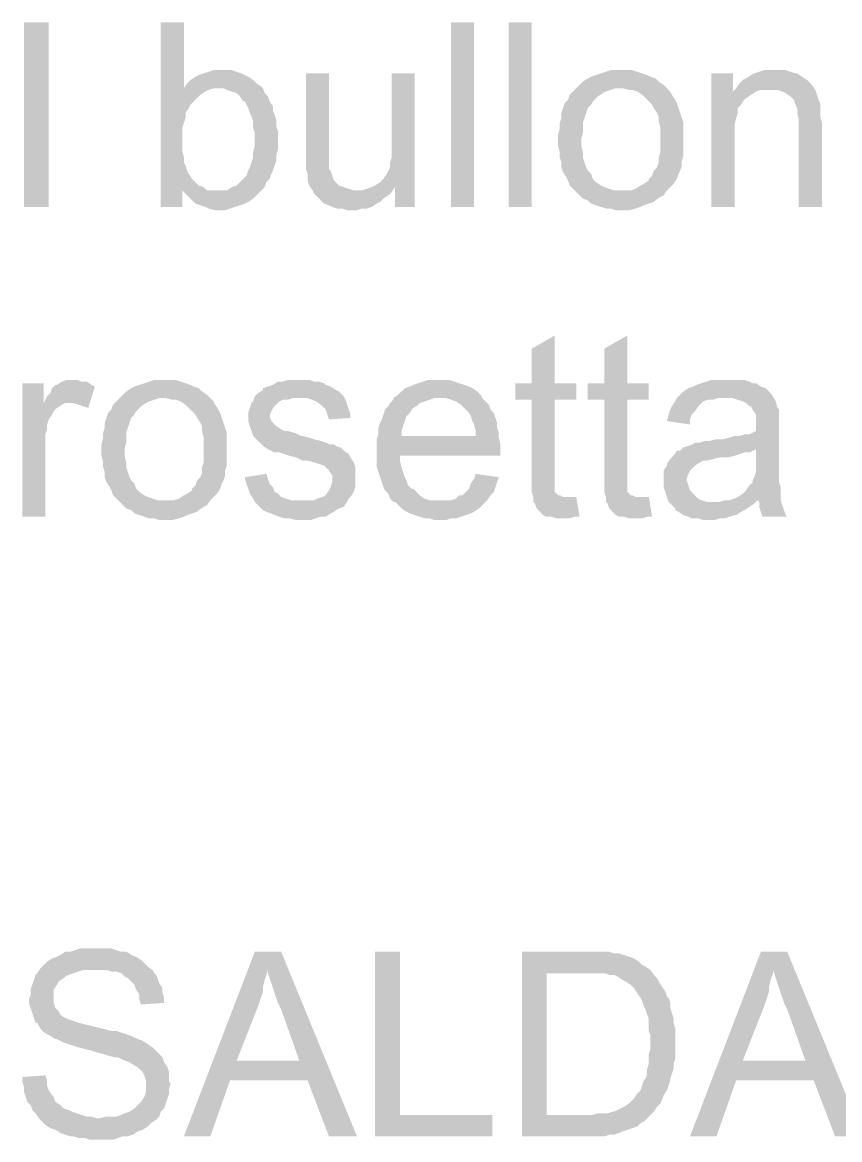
# Model space of a CAD drawing. Header units: millimetres. Extents: x -35.3 to 0.3, y 0.4 to 20.6.
# Drawn here: x -34.538 to -34.125, y 5.575 to 6.14 of the extents above; entities that cross this region are included whole.
import ezdxf

# ---------------------------------------------------------------- set-up
doc = ezdxf.new("R2010")
doc.units = ezdxf.units.MM
doc.layers.add('PDF _Riempimenti solidi', color=7, linetype='Continuous')

msp = doc.modelspace()

# ---------------------------------------------------------------- hatches: boundary and pattern name
at = {"layer": 'PDF _Riempimenti solidi', "transparency": 33554559}
for points in [[(-34.52433, 6.04684), (-34.52433, 6.14017), (-34.53683, 6.14017), (-34.53683, 6.04684)], [(-34.456, 6.14017), (-34.46767, 6.14017), (-34.46767, 6.04684), (-34.45683, 6.04684), (-34.45683, 6.05517), (-34.44433, 6.05517), (-34.446, 6.05684), (-34.4485, 6.05767), (-34.45017, 6.05934), (-34.45183, 6.06101), (-34.4535, 6.06351), (-34.45433, 6.06517), (-34.45517, 6.06767), (-34.456, 6.06934), (-34.456, 6.07184), (-34.45683, 6.07517), (-34.45683, 6.08684), (-34.45517, 6.09184), (-34.45517, 6.09434), (-34.4535, 6.09684), (-34.45267, 6.09851), (-34.44933, 6.10184), (-34.44767, 6.10351), (-34.44517, 6.10517), (-34.4435, 6.10601), (-34.441, 6.10684), (-34.4385, 6.10684), (-34.456, 6.10684)], [(-34.30933, 6.04684), (-34.30933, 6.14017), (-34.321, 6.14017), (-34.321, 6.04684)], [(-34.28017, 6.04684), (-34.28017, 6.14017), (-34.29184, 6.14017), (-34.29184, 6.04684)], [(-34.43767, 6.11601), (-34.441, 6.11601), (-34.4435, 6.11517), (-34.446, 6.11434), (-34.4485, 6.11351), (-34.45017, 6.11267), (-34.45267, 6.11101), (-34.45433, 6.10934), (-34.456, 6.10684), (-34.436, 6.10684), (-34.43433, 6.10601), (-34.43183, 6.10517), (-34.42933, 6.10434), (-34.42767, 6.10267), (-34.426, 6.10017), (-34.42517, 6.10017), (-34.42433, 6.09851), (-34.4235, 6.09684), (-34.42267, 6.09434), (-34.42183, 6.09267), (-34.421, 6.09017), (-34.421, 6.08684), (-34.42017, 6.08434), (-34.42017, 6.07767), (-34.421, 6.07434), (-34.421, 6.07184), (-34.42183, 6.06934), (-34.42267, 6.06684), (-34.4235, 6.06517), (-34.42433, 6.06267), (-34.42933, 6.05767), (-34.43183, 6.05684), (-34.43433, 6.05517), (-34.4385, 6.05517), (-34.45517, 6.05351), (-34.4535, 6.05184), (-34.45017, 6.04851), (-34.44517, 6.04684), (-34.4435, 6.04601), (-34.44017, 6.04517), (-34.43517, 6.04517), (-34.43267, 6.04601), (-34.42767, 6.04767), (-34.42517, 6.04851), (-34.4235, 6.04934), (-34.421, 6.05101), (-34.41933, 6.05267), (-34.41683, 6.05517), (-34.41517, 6.05684), (-34.41433, 6.05934), (-34.41267, 6.06101), (-34.41183, 6.06351), (-34.411, 6.06517), (-34.41017, 6.06767), (-34.40933, 6.07017), (-34.40933, 6.07267), (-34.4085, 6.07601), (-34.4085, 6.08517), (-34.40933, 6.08767), (-34.40933, 6.09101), (-34.41017, 6.09351), (-34.411, 6.09517), (-34.411, 6.09767), (-34.41267, 6.10017), (-34.4135, 6.10267), (-34.41517, 6.10434), (-34.416, 6.10684), (-34.41683, 6.10767), (-34.41933, 6.10934), (-34.421, 6.11101), (-34.4235, 6.11267), (-34.42517, 6.11351), (-34.42683, 6.11434), (-34.42933, 6.11517), (-34.43183, 6.11601), (-34.43433, 6.11601)], [(-34.38267, 6.11434), (-34.39433, 6.11434), (-34.39433, 6.06601), (-34.3935, 6.06351), (-34.3935, 6.06017), (-34.39267, 6.05767), (-34.391, 6.05517), (-34.39017, 6.05351), (-34.3885, 6.05184), (-34.38683, 6.05017), (-34.38517, 6.04851), (-34.38267, 6.04767), (-34.381, 6.04684), (-34.3785, 6.04601), (-34.376, 6.04601), (-34.3735, 6.04517), (-34.3685, 6.04517), (-34.366, 6.04601), (-34.3635, 6.04601), (-34.361, 6.04684), (-34.3585, 6.04851), (-34.35683, 6.04934), (-34.35517, 6.05101), (-34.35267, 6.05267), (-34.351, 6.05434), (-34.3685, 6.05517), (-34.37017, 6.05517), (-34.37267, 6.05601), (-34.37767, 6.05767), (-34.38017, 6.06017), (-34.381, 6.06267), (-34.38183, 6.06517), (-34.38267, 6.06601), (-34.38267, 6.07684)], [(-34.33933, 6.11434), (-34.351, 6.11434), (-34.351, 6.07184), (-34.35183, 6.06934), (-34.35183, 6.06684), (-34.35267, 6.06517), (-34.3535, 6.06351), (-34.35517, 6.06101), (-34.35683, 6.05934), (-34.35933, 6.05767), (-34.34933, 6.05684), (-34.34933, 6.04684), (-34.33933, 6.04684)], [(-34.23517, 6.11601), (-34.24017, 6.11601), (-34.24267, 6.11517), (-34.24517, 6.11434), (-34.24767, 6.11351), (-34.25017, 6.11267), (-34.25183, 6.11184), (-34.25433, 6.11017), (-34.25767, 6.10684), (-34.23433, 6.10684), (-34.231, 6.10601), (-34.22933, 6.10601), (-34.22683, 6.10517), (-34.22433, 6.10351), (-34.221, 6.10017), (-34.21933, 6.09851), (-34.2185, 6.09684), (-34.21683, 6.09434), (-34.216, 6.09267), (-34.216, 6.09017), (-34.21517, 6.08684), (-34.21517, 6.07434), (-34.216, 6.07184), (-34.216, 6.06934), (-34.21683, 6.06684), (-34.2185, 6.06517), (-34.21933, 6.06267), (-34.221, 6.06101), (-34.221, 6.06017), (-34.2235, 6.05851), (-34.22517, 6.05767), (-34.22767, 6.05601), (-34.23017, 6.05517), (-34.23517, 6.05517), (-34.25767, 6.05434), (-34.256, 6.05267), (-34.25433, 6.05101), (-34.25183, 6.05017), (-34.25017, 6.04851), (-34.24767, 6.04767), (-34.24517, 6.04684), (-34.24267, 6.04601), (-34.24017, 6.04601), (-34.23767, 6.04517), (-34.231, 6.04517), (-34.22767, 6.04601), (-34.22517, 6.04684), (-34.2235, 6.04767), (-34.221, 6.04851), (-34.2185, 6.04934), (-34.21767, 6.05017), (-34.21517, 6.05184), (-34.2135, 6.05267), (-34.21183, 6.05517), (-34.21017, 6.05684), (-34.2085, 6.05851), (-34.20683, 6.06101), (-34.206, 6.06351), (-34.20517, 6.06517), (-34.20433, 6.06767), (-34.20433, 6.07017), (-34.2035, 6.07267), (-34.2035, 6.08934), (-34.20517, 6.09434), (-34.206, 6.09684), (-34.20683, 6.09934), (-34.20767, 6.10101), (-34.20933, 6.10351), (-34.21017, 6.10517), (-34.2135, 6.10851), (-34.216, 6.11017), (-34.21767, 6.11184), (-34.22017, 6.11267), (-34.22183, 6.11351), (-34.22433, 6.11434), (-34.22683, 6.11517), (-34.22933, 6.11601), (-34.23183, 6.11601)], [(-34.1785, 6.11434), (-34.18933, 6.11434), (-34.18933, 6.04684), (-34.17767, 6.04684), (-34.17767, 6.08851), (-34.17683, 6.09184), (-34.176, 6.09434), (-34.176, 6.09684), (-34.17433, 6.09851), (-34.1735, 6.10017), (-34.17183, 6.10184), (-34.16933, 6.10351), (-34.16683, 6.10517), (-34.1785, 6.10517)], [(-34.15683, 6.11601), (-34.16267, 6.11601), (-34.16517, 6.11517), (-34.16767, 6.11434), (-34.16933, 6.11351), (-34.17183, 6.11184), (-34.1735, 6.11101), (-34.17517, 6.10934), (-34.17683, 6.10684), (-34.15933, 6.10601), (-34.156, 6.10601), (-34.1535, 6.10517), (-34.15183, 6.10434), (-34.14933, 6.10267), (-34.14767, 6.10101), (-34.14683, 6.09851), (-34.146, 6.09684), (-34.146, 6.09434), (-34.14517, 6.09101), (-34.14517, 6.04684), (-34.1335, 6.04684), (-34.1335, 6.08934), (-34.13433, 6.09267), (-34.13433, 6.09934), (-34.13517, 6.10101), (-34.13683, 6.10601), (-34.1385, 6.10851), (-34.13933, 6.10934), (-34.141, 6.11101), (-34.1435, 6.11267), (-34.146, 6.11434), (-34.14683, 6.11434), (-34.14933, 6.11517), (-34.15183, 6.11601), (-34.15433, 6.11601)], [(-34.25767, 6.10684), (-34.261, 6.10351), (-34.26183, 6.10101), (-34.2635, 6.09934), (-34.26433, 6.09684), (-34.26517, 6.09434), (-34.26517, 6.09184), (-34.266, 6.08934), (-34.266, 6.08684), (-34.26683, 6.08351), (-34.26683, 6.07767), (-34.266, 6.07434), (-34.266, 6.07184), (-34.26517, 6.06934), (-34.26517, 6.06684), (-34.26433, 6.06434), (-34.26267, 6.06184), (-34.26183, 6.06017), (-34.261, 6.05767), (-34.25767, 6.05434), (-34.23517, 6.05517), (-34.2385, 6.05517), (-34.241, 6.05601), (-34.2435, 6.05684), (-34.24517, 6.05767), (-34.24767, 6.05934), (-34.24933, 6.06101), (-34.25017, 6.06351), (-34.25183, 6.06517), (-34.25267, 6.06684), (-34.25433, 6.07184), (-34.25433, 6.07434), (-34.25517, 6.07767), (-34.25517, 6.08101), (-34.25433, 6.08434), (-34.25433, 6.08934), (-34.25267, 6.09434), (-34.25183, 6.09684), (-34.25017, 6.09851), (-34.24933, 6.10017), (-34.2485, 6.10101), (-34.24683, 6.10267), (-34.24433, 6.10434), (-34.24267, 6.10517), (-34.24017, 6.10601), (-34.23767, 6.10684), (-34.23517, 6.10684)], [(-34.17683, 6.10684), (-34.1785, 6.10517), (-34.16683, 6.10517), (-34.16433, 6.10601), (-34.15933, 6.10601)], [(-34.35933, 6.05767), (-34.361, 6.05684), (-34.3635, 6.05601), (-34.366, 6.05517), (-34.3685, 6.05517), (-34.351, 6.05434), (-34.34933, 6.05684)], [(-34.44433, 6.05517), (-34.45683, 6.05517), (-34.45517, 6.05351), (-34.4385, 6.05517), (-34.44183, 6.05517)], [(-34.2685, 5.98184), (-34.28017, 5.97517), (-34.28017, 5.95767), (-34.2885, 5.95767), (-34.2885, 5.94934), (-34.28017, 5.94934), (-34.28017, 5.90267), (-34.27933, 5.90017), (-34.26267, 5.90017), (-34.26433, 5.90017), (-34.266, 5.90101), (-34.26683, 5.90101), (-34.2685, 5.90267), (-34.2685, 5.94934), (-34.25767, 5.94934), (-34.25767, 5.95767), (-34.2685, 5.95767)], [(-34.23183, 5.98184), (-34.2435, 5.97517), (-34.2435, 5.95767), (-34.25183, 5.95767), (-34.25183, 5.94934), (-34.2435, 5.94934), (-34.2435, 5.90267), (-34.24267, 5.90017), (-34.226, 5.90017), (-34.22767, 5.90017), (-34.22933, 5.90101), (-34.23017, 5.90101), (-34.23183, 5.90267), (-34.23183, 5.94934), (-34.221, 5.94934), (-34.221, 5.95767), (-34.23183, 5.95767)], [(-34.52683, 5.95767), (-34.53767, 5.95767), (-34.53767, 5.89017), (-34.526, 5.89017), (-34.526, 5.93184), (-34.52517, 5.93434), (-34.52517, 5.93684), (-34.52433, 5.93934), (-34.52267, 5.94184), (-34.52183, 5.94351), (-34.52017, 5.94517), (-34.51767, 5.94684), (-34.516, 5.94767), (-34.51267, 5.94767), (-34.52683, 5.94767)], [(-34.51267, 5.95934), (-34.51517, 5.95934), (-34.51767, 5.95851), (-34.52017, 5.95684), (-34.521, 5.95684), (-34.52267, 5.95517), (-34.5235, 5.95267), (-34.52517, 5.95101), (-34.52683, 5.94767), (-34.51183, 5.94767), (-34.50933, 5.94684), (-34.50433, 5.94517), (-34.501, 5.95601), (-34.50267, 5.95684), (-34.50517, 5.95851), (-34.50767, 5.95851), (-34.51017, 5.95934)], [(-34.466, 5.95934), (-34.471, 5.95934), (-34.4735, 5.95851), (-34.476, 5.95767), (-34.481, 5.95601), (-34.48267, 5.95517), (-34.48517, 5.95351), (-34.48683, 5.95184), (-34.4885, 5.95017), (-34.46517, 5.95017), (-34.46183, 5.94934), (-34.46017, 5.94934), (-34.45767, 5.94851), (-34.45517, 5.94684), (-34.4535, 5.94517), (-34.45017, 5.94184), (-34.44933, 5.94017), (-34.44767, 5.93767), (-34.44683, 5.93601), (-34.44683, 5.93351), (-34.446, 5.93017), (-34.446, 5.91767), (-34.44683, 5.91517), (-34.44683, 5.91267), (-34.44767, 5.91017), (-34.44933, 5.90851), (-34.45017, 5.90601), (-34.45183, 5.90434), (-34.45183, 5.90351), (-34.45433, 5.90184), (-34.456, 5.90101), (-34.4585, 5.89934), (-34.461, 5.89851), (-34.466, 5.89851), (-34.4885, 5.89767), (-34.48683, 5.89601), (-34.48517, 5.89434), (-34.48267, 5.89351), (-34.481, 5.89184), (-34.476, 5.89017), (-34.4735, 5.88934), (-34.471, 5.88934), (-34.4685, 5.88851), (-34.46183, 5.88851), (-34.4585, 5.88934), (-34.456, 5.89017), (-34.45433, 5.89101), (-34.44933, 5.89267), (-34.4485, 5.89351), (-34.446, 5.89517), (-34.44433, 5.89601), (-34.44267, 5.89851), (-34.43933, 5.90184), (-34.43767, 5.90434), (-34.43683, 5.90684), (-34.436, 5.90851), (-34.43517, 5.91101), (-34.43517, 5.91351), (-34.43433, 5.91601), (-34.43433, 5.93267), (-34.436, 5.93767), (-34.43683, 5.94017), (-34.43767, 5.94267), (-34.4385, 5.94434), (-34.44017, 5.94684), (-34.441, 5.94851), (-34.44267, 5.95017), (-34.44433, 5.95184), (-34.44683, 5.95351), (-34.4485, 5.95517), (-34.451, 5.95601), (-34.45267, 5.95684), (-34.45517, 5.95767), (-34.46017, 5.95934), (-34.46267, 5.95934)], [(-34.3985, 5.95934), (-34.4035, 5.95934), (-34.406, 5.95851), (-34.4085, 5.95851), (-34.411, 5.95684), (-34.4135, 5.95601), (-34.416, 5.95517), (-34.416, 5.95434), (-34.4185, 5.95267), (-34.42017, 5.95101), (-34.39767, 5.95017), (-34.3935, 5.95017), (-34.391, 5.94934), (-34.38933, 5.94851), (-34.38683, 5.94684), (-34.38433, 5.94434), (-34.38267, 5.93934), (-34.37183, 5.94017), (-34.37183, 5.94184), (-34.3735, 5.94684), (-34.37433, 5.94934), (-34.37517, 5.95101), (-34.376, 5.95184), (-34.37767, 5.95351), (-34.37933, 5.95434), (-34.38183, 5.95601), (-34.38433, 5.95684), (-34.38517, 5.95767), (-34.38767, 5.95851), (-34.39017, 5.95851), (-34.39267, 5.95934), (-34.39517, 5.95934)], [(-34.32683, 5.95934), (-34.33267, 5.95934), (-34.33517, 5.95851), (-34.33767, 5.95767), (-34.34017, 5.95684), (-34.34183, 5.95601), (-34.34433, 5.95517), (-34.346, 5.95351), (-34.34767, 5.95184), (-34.35017, 5.95017), (-34.3235, 5.95017), (-34.321, 5.94934), (-34.3185, 5.94851), (-34.316, 5.94684), (-34.31433, 5.94517), (-34.31267, 5.94351), (-34.31183, 5.94267), (-34.311, 5.94101), (-34.31017, 5.93851), (-34.30933, 5.93684), (-34.3085, 5.93351), (-34.3085, 5.93101), (-34.346, 5.93101), (-34.29683, 5.93017), (-34.29683, 5.93267), (-34.29767, 5.93517), (-34.29767, 5.93767), (-34.2985, 5.94017), (-34.29933, 5.94267), (-34.301, 5.94434), (-34.30183, 5.94684), (-34.3035, 5.94851), (-34.30517, 5.95017), (-34.306, 5.95184), (-34.30767, 5.95351), (-34.31017, 5.95517), (-34.31183, 5.95601), (-34.31433, 5.95684), (-34.31683, 5.95767), (-34.32183, 5.95934), (-34.32433, 5.95934)], [(-34.181, 5.95934), (-34.18933, 5.95934), (-34.19183, 5.95851), (-34.19683, 5.95684), (-34.1985, 5.95601), (-34.201, 5.95517), (-34.2035, 5.95351), (-34.20683, 5.95017), (-34.1785, 5.95017), (-34.176, 5.94934), (-34.1735, 5.94851), (-34.17183, 5.94767), (-34.17017, 5.94601), (-34.16933, 5.94601), (-34.1685, 5.94434), (-34.16683, 5.94184), (-34.16683, 5.93351), (-34.1685, 5.93267), (-34.17017, 5.93184), (-34.17267, 5.93184), (-34.17517, 5.93101), (-34.17767, 5.93101), (-34.18017, 5.93017), (-34.1835, 5.92934), (-34.18683, 5.92934), (-34.19017, 5.92851), (-34.19267, 5.92851), (-34.19517, 5.92767), (-34.19767, 5.92767), (-34.1985, 5.92684), (-34.2035, 5.92517), (-34.16683, 5.92434), (-34.16683, 5.91267), (-34.16767, 5.91017), (-34.1685, 5.90851), (-34.1685, 5.90767), (-34.17017, 5.90601), (-34.17183, 5.90351), (-34.1735, 5.90184), (-34.176, 5.90017), (-34.17767, 5.89934), (-34.18017, 5.89851), (-34.166, 5.89851), (-34.16517, 5.89767), (-34.16517, 5.89517), (-34.1635, 5.89017), (-34.151, 5.89017), (-34.15183, 5.89101), (-34.15267, 5.89351), (-34.1535, 5.89601), (-34.15433, 5.89851), (-34.15433, 5.90517), (-34.15517, 5.90767), (-34.15517, 5.94434), (-34.156, 5.94517), (-34.15683, 5.94851), (-34.15767, 5.95017), (-34.15933, 5.95267), (-34.16017, 5.95351), (-34.16183, 5.95517), (-34.16433, 5.95601), (-34.16683, 5.95767), (-34.1685, 5.95767), (-34.17017, 5.95851), (-34.17267, 5.95934), (-34.1785, 5.95934)], [(-34.4885, 5.95017), (-34.49017, 5.94851), (-34.49183, 5.94684), (-34.49267, 5.94434), (-34.49433, 5.94267), (-34.496, 5.93767), (-34.496, 5.93517), (-34.49683, 5.93267), (-34.49683, 5.93017), (-34.49767, 5.92684), (-34.49767, 5.92101), (-34.49683, 5.91767), (-34.49683, 5.91517), (-34.496, 5.91267), (-34.496, 5.91017), (-34.49517, 5.90767), (-34.4935, 5.90517), (-34.49267, 5.90351), (-34.49183, 5.90101), (-34.4885, 5.89767), (-34.466, 5.89851), (-34.46933, 5.89851), (-34.47433, 5.90017), (-34.476, 5.90101), (-34.4785, 5.90267), (-34.48017, 5.90434), (-34.481, 5.90684), (-34.48267, 5.90851), (-34.4835, 5.91017), (-34.48433, 5.91267), (-34.48517, 5.91517), (-34.48517, 5.91767), (-34.486, 5.92101), (-34.486, 5.92434), (-34.48517, 5.92767), (-34.48517, 5.93267), (-34.48433, 5.93517), (-34.48267, 5.94017), (-34.481, 5.94184), (-34.48017, 5.94351), (-34.47933, 5.94434), (-34.47767, 5.94601), (-34.47517, 5.94767), (-34.4735, 5.94851), (-34.471, 5.94934), (-34.4685, 5.95017), (-34.466, 5.95017)], [(-34.42017, 5.95101), (-34.421, 5.94851), (-34.42183, 5.94767), (-34.42267, 5.94517), (-34.4235, 5.94267), (-34.4235, 5.93851), (-34.42267, 5.93601), (-34.42183, 5.93351), (-34.421, 5.93101), (-34.41933, 5.92934), (-34.41767, 5.92767), (-34.416, 5.92601), (-34.4135, 5.92434), (-34.41183, 5.92351), (-34.41017, 5.92267), (-34.40767, 5.92267), (-34.40517, 5.92184), (-34.40267, 5.92101), (-34.39933, 5.92017), (-34.396, 5.91851), (-34.3935, 5.91851), (-34.39017, 5.91767), (-34.38767, 5.91684), (-34.38517, 5.91601), (-34.38267, 5.91351), (-34.381, 5.91101), (-34.381, 5.90767), (-34.38183, 5.90517), (-34.38267, 5.90351), (-34.38433, 5.90101), (-34.386, 5.90017), (-34.3885, 5.89934), (-34.39017, 5.89851), (-34.396, 5.89851), (-34.42017, 5.89767), (-34.4185, 5.89601), (-34.41683, 5.89434), (-34.416, 5.89351), (-34.41433, 5.89267), (-34.41183, 5.89184), (-34.41017, 5.89101), (-34.40767, 5.89017), (-34.40517, 5.88934), (-34.40267, 5.88934), (-34.39933, 5.88851), (-34.39183, 5.88851), (-34.38683, 5.89017), (-34.38433, 5.89017), (-34.38183, 5.89184), (-34.38017, 5.89267), (-34.37767, 5.89434), (-34.37517, 5.89517), (-34.3735, 5.89767), (-34.37267, 5.89934), (-34.37183, 5.90017), (-34.37017, 5.90267), (-34.36933, 5.90517), (-34.36933, 5.91517), (-34.37017, 5.91767), (-34.37183, 5.92017), (-34.37267, 5.92184), (-34.37517, 5.92351), (-34.37683, 5.92517), (-34.37933, 5.92601), (-34.38017, 5.92684), (-34.38267, 5.92684), (-34.38433, 5.92767), (-34.38683, 5.92851), (-34.39017, 5.92934), (-34.39267, 5.93017), (-34.396, 5.93101), (-34.39683, 5.93101), (-34.40017, 5.93267), (-34.4035, 5.93351), (-34.40517, 5.93351), (-34.40683, 5.93434), (-34.40933, 5.93601), (-34.411, 5.93767), (-34.41183, 5.93851), (-34.41267, 5.94101), (-34.41183, 5.94351), (-34.411, 5.94517), (-34.4085, 5.94767), (-34.40767, 5.94851), (-34.406, 5.94934), (-34.4035, 5.94934), (-34.401, 5.95017), (-34.39767, 5.95017)], [(-34.35017, 5.95017), (-34.35017, 5.94934), (-34.35183, 5.94767), (-34.35267, 5.94601), (-34.35433, 5.94434), (-34.35517, 5.94184), (-34.356, 5.93934), (-34.35683, 5.93767), (-34.35767, 5.93517), (-34.35767, 5.93184), (-34.3585, 5.92934), (-34.3585, 5.91517), (-34.356, 5.90767), (-34.35517, 5.90517), (-34.35433, 5.90351), (-34.35267, 5.90184), (-34.35183, 5.89934), (-34.35017, 5.89767), (-34.326, 5.89851), (-34.33183, 5.89851), (-34.33433, 5.89934), (-34.33683, 5.90101), (-34.3385, 5.90267), (-34.34017, 5.90434), (-34.341, 5.90434), (-34.34267, 5.90601), (-34.3435, 5.90851), (-34.34433, 5.91017), (-34.346, 5.91517), (-34.34683, 5.91851), (-34.34683, 5.92101), (-34.296, 5.92101), (-34.296, 5.92684), (-34.29683, 5.93017), (-34.346, 5.93101), (-34.346, 5.93351), (-34.3435, 5.94101), (-34.34183, 5.94267), (-34.34017, 5.94517), (-34.3385, 5.94601), (-34.33683, 5.94767), (-34.33433, 5.94851), (-34.33183, 5.94934), (-34.32933, 5.95017), (-34.32683, 5.95017)], [(-34.20683, 5.95017), (-34.20767, 5.94851), (-34.20933, 5.94601), (-34.21017, 5.94434), (-34.211, 5.94184), (-34.21183, 5.93851), (-34.20017, 5.93684), (-34.20017, 5.93934), (-34.19933, 5.94184), (-34.19767, 5.94351), (-34.196, 5.94601), (-34.19517, 5.94684), (-34.1935, 5.94851), (-34.191, 5.94934), (-34.1885, 5.94934), (-34.186, 5.95017), (-34.18267, 5.95017)], [(-34.2035, 5.92517), (-34.20517, 5.92351), (-34.20683, 5.92351), (-34.2085, 5.92101), (-34.21017, 5.91934), (-34.21183, 5.91684), (-34.21183, 5.91601), (-34.2135, 5.91351), (-34.2135, 5.90517), (-34.211, 5.89767), (-34.20933, 5.89601), (-34.20767, 5.89434), (-34.20767, 5.89351), (-34.206, 5.89267), (-34.2035, 5.89101), (-34.201, 5.89017), (-34.19933, 5.88934), (-34.196, 5.88934), (-34.1935, 5.88851), (-34.18767, 5.88851), (-34.18517, 5.88934), (-34.18267, 5.88934), (-34.17767, 5.89101), (-34.17683, 5.89101), (-34.17433, 5.89267), (-34.17267, 5.89351), (-34.17017, 5.89517), (-34.16767, 5.89684), (-34.18767, 5.89767), (-34.19183, 5.89767), (-34.19433, 5.89851), (-34.196, 5.89934), (-34.20017, 5.90351), (-34.201, 5.90601), (-34.20183, 5.90851), (-34.20183, 5.90934), (-34.201, 5.91184), (-34.20017, 5.91351), (-34.19767, 5.91601), (-34.19517, 5.91767), (-34.1935, 5.91851), (-34.19183, 5.91851), (-34.1885, 5.91934), (-34.18517, 5.92017), (-34.181, 5.92017), (-34.17767, 5.92101), (-34.17517, 5.92184), (-34.17267, 5.92267), (-34.17017, 5.92267), (-34.1685, 5.92351), (-34.16683, 5.92434)], [(-34.41433, 5.91184), (-34.42517, 5.91017), (-34.42517, 5.90934), (-34.42433, 5.90684), (-34.4235, 5.90434), (-34.42267, 5.90184), (-34.421, 5.89934), (-34.42017, 5.89767), (-34.396, 5.89851), (-34.40183, 5.89851), (-34.40433, 5.89934), (-34.40683, 5.90017), (-34.4085, 5.90184), (-34.41017, 5.90267), (-34.411, 5.90517), (-34.41267, 5.90684), (-34.4135, 5.90934)], [(-34.3085, 5.91184), (-34.30933, 5.90934), (-34.311, 5.90684), (-34.31183, 5.90434), (-34.3135, 5.90267), (-34.31517, 5.90101), (-34.31683, 5.90101), (-34.3185, 5.89934), (-34.321, 5.89851), (-34.326, 5.89851), (-34.35017, 5.89767), (-34.34933, 5.89767), (-34.346, 5.89434), (-34.3435, 5.89267), (-34.34183, 5.89184), (-34.33683, 5.89017), (-34.33433, 5.88934), (-34.33183, 5.88934), (-34.32933, 5.88851), (-34.3235, 5.88851), (-34.321, 5.88934), (-34.3185, 5.88934), (-34.316, 5.89017), (-34.3135, 5.89101), (-34.311, 5.89184), (-34.30933, 5.89267), (-34.30683, 5.89434), (-34.306, 5.89517), (-34.30433, 5.89684), (-34.30267, 5.89851), (-34.301, 5.90101), (-34.29933, 5.90267), (-34.2985, 5.90517), (-34.29767, 5.90767), (-34.29683, 5.91017)], [(-34.25767, 5.90017), (-34.27933, 5.90017), (-34.27933, 5.89767), (-34.2785, 5.89684), (-34.27767, 5.89434), (-34.276, 5.89267), (-34.27433, 5.89101), (-34.27267, 5.89017), (-34.27017, 5.89017), (-34.26767, 5.88934), (-34.261, 5.88934), (-34.2585, 5.89017), (-34.256, 5.89017)], [(-34.221, 5.90017), (-34.24267, 5.90017), (-34.24267, 5.89767), (-34.24183, 5.89684), (-34.241, 5.89434), (-34.23767, 5.89101), (-34.236, 5.89017), (-34.2335, 5.89017), (-34.231, 5.88934), (-34.22433, 5.88934), (-34.22183, 5.89017), (-34.21933, 5.89017)], [(-34.18017, 5.89851), (-34.18267, 5.89851), (-34.18517, 5.89767), (-34.18767, 5.89767), (-34.16767, 5.89684), (-34.166, 5.89851)], [(-34.501, 5.67184), (-34.5085, 5.67184), (-34.511, 5.67101), (-34.5135, 5.67017), (-34.516, 5.67017), (-34.5185, 5.66851), (-34.52017, 5.66767), (-34.52267, 5.66684), (-34.52517, 5.66517), (-34.5285, 5.66184), (-34.53017, 5.65934), (-34.531, 5.65851), (-34.53183, 5.65601), (-34.5335, 5.65101), (-34.5335, 5.64851), (-34.53433, 5.64601), (-34.53433, 5.64434), (-34.5335, 5.64184), (-34.53183, 5.63684), (-34.531, 5.63434), (-34.53017, 5.63434), (-34.52933, 5.63267), (-34.52767, 5.63017), (-34.52517, 5.62851), (-34.5235, 5.62767), (-34.521, 5.62601), (-34.52017, 5.62601), (-34.5185, 5.62517), (-34.51683, 5.62434), (-34.51183, 5.62267), (-34.50933, 5.62184), (-34.50267, 5.62017), (-34.50017, 5.61934), (-34.49683, 5.61851), (-34.49433, 5.61767), (-34.491, 5.61684), (-34.48933, 5.61684), (-34.48767, 5.61601), (-34.486, 5.61517), (-34.4835, 5.61434), (-34.481, 5.61267), (-34.47933, 5.61184), (-34.47767, 5.61017), (-34.47683, 5.60934), (-34.476, 5.60767), (-34.47517, 5.60517), (-34.47517, 5.59934), (-34.476, 5.59684), (-34.47767, 5.59434), (-34.481, 5.59101), (-34.4835, 5.58934), (-34.486, 5.58851), (-34.48767, 5.58767), (-34.49017, 5.58684), (-34.49517, 5.58684), (-34.4985, 5.58601), (-34.52933, 5.58601), (-34.526, 5.58267), (-34.5235, 5.58101), (-34.521, 5.58017), (-34.51933, 5.57934), (-34.5185, 5.57851), (-34.516, 5.57767), (-34.5135, 5.57684), (-34.51183, 5.57684), (-34.50933, 5.57601), (-34.506, 5.57601), (-34.5035, 5.57517), (-34.49183, 5.57517), (-34.48683, 5.57684), (-34.48433, 5.57684), (-34.48183, 5.57767), (-34.47933, 5.57934), (-34.47683, 5.58017), (-34.47433, 5.58184), (-34.47267, 5.58351), (-34.47017, 5.58517), (-34.4685, 5.58684), (-34.46767, 5.58934), (-34.466, 5.59101), (-34.46517, 5.59351), (-34.46433, 5.59601), (-34.4635, 5.59851), (-34.4635, 5.60101), (-34.46267, 5.60351), (-34.4635, 5.60434), (-34.4635, 5.60934), (-34.46433, 5.61184), (-34.466, 5.61434), (-34.46683, 5.61684), (-34.47017, 5.62017), (-34.47183, 5.62184), (-34.47433, 5.62351), (-34.47683, 5.62517), (-34.47933, 5.62601), (-34.481, 5.62684), (-34.48267, 5.62767), (-34.48767, 5.62934), (-34.49017, 5.63017), (-34.49267, 5.63017), (-34.50933, 5.63434), (-34.51183, 5.63517), (-34.51433, 5.63601), (-34.516, 5.63684), (-34.51767, 5.63767), (-34.5185, 5.63851), (-34.51933, 5.64017), (-34.521, 5.64184), (-34.52183, 5.64434), (-34.52183, 5.65101), (-34.52017, 5.65351), (-34.51933, 5.65517), (-34.51683, 5.65684), (-34.516, 5.65767), (-34.51433, 5.65851), (-34.51183, 5.65934), (-34.50933, 5.66017), (-34.50683, 5.66101), (-34.47183, 5.66101), (-34.47433, 5.66267), (-34.47767, 5.66601), (-34.48017, 5.66767), (-34.48267, 5.66851), (-34.4835, 5.66934), (-34.48517, 5.67017), (-34.48767, 5.67017), (-34.49017, 5.67101), (-34.49267, 5.67184), (-34.4985, 5.67184)], [(-34.40683, 5.67017), (-34.42017, 5.67017), (-34.456, 5.57684), (-34.44267, 5.57684), (-34.43267, 5.60517), (-34.3935, 5.60517), (-34.42933, 5.61517), (-34.4185, 5.64267), (-34.41767, 5.64517), (-34.41683, 5.64767), (-34.416, 5.65017), (-34.416, 5.65267), (-34.41517, 5.65601), (-34.41433, 5.65851), (-34.4135, 5.66101)], [(-34.40683, 5.67017), (-34.4135, 5.66101), (-34.4135, 5.65934), (-34.41267, 5.65684), (-34.411, 5.65184), (-34.41017, 5.64934), (-34.40933, 5.64684), (-34.4085, 5.64434), (-34.40683, 5.64101), (-34.39767, 5.61517), (-34.42933, 5.61517), (-34.3935, 5.60517), (-34.38267, 5.57684), (-34.3685, 5.57684)], [(-34.34683, 5.67017), (-34.35933, 5.67017), (-34.35933, 5.57684), (-34.30017, 5.57684), (-34.30017, 5.58767), (-34.34683, 5.58767)], [(-34.25267, 5.67017), (-34.28517, 5.67017), (-34.28517, 5.57684), (-34.2435, 5.57684), (-34.241, 5.57767), (-34.2385, 5.57767), (-34.236, 5.57851), (-34.23433, 5.57934), (-34.23183, 5.58017), (-34.22683, 5.58184), (-34.22517, 5.58351), (-34.2235, 5.58434), (-34.22017, 5.58767), (-34.27267, 5.58767), (-34.27267, 5.65934), (-34.25267, 5.65934), (-34.22017, 5.66101), (-34.22267, 5.66267), (-34.22433, 5.66351), (-34.226, 5.66517), (-34.2285, 5.66684), (-34.231, 5.66767), (-34.2335, 5.66851), (-34.236, 5.66934), (-34.2385, 5.66934), (-34.241, 5.67017), (-34.24933, 5.67017)], [(-34.151, 5.67017), (-34.16433, 5.67017), (-34.20017, 5.57684), (-34.18683, 5.57684), (-34.17683, 5.60517), (-34.13767, 5.60517), (-34.1735, 5.61517), (-34.16267, 5.64267), (-34.161, 5.64767), (-34.16017, 5.65017), (-34.16017, 5.65267), (-34.15933, 5.65601), (-34.1585, 5.65851), (-34.15767, 5.66101)], [(-34.151, 5.67017), (-34.15767, 5.66101), (-34.15767, 5.65934), (-34.15683, 5.65684), (-34.1535, 5.64684), (-34.15267, 5.64434), (-34.151, 5.64101), (-34.14183, 5.61517), (-34.1735, 5.61517), (-34.13767, 5.60517), (-34.12683, 5.57684), (-34.11267, 5.57684)], [(-34.47183, 5.66101), (-34.50017, 5.66101), (-34.49517, 5.66101), (-34.49267, 5.66017), (-34.49017, 5.66017), (-34.48767, 5.65934), (-34.486, 5.65767), (-34.48433, 5.65684), (-34.481, 5.65351), (-34.48017, 5.65101), (-34.4785, 5.64851), (-34.4785, 5.64601), (-34.47767, 5.64351), (-34.466, 5.64434), (-34.466, 5.64684), (-34.46683, 5.64934), (-34.46683, 5.65184), (-34.4685, 5.65434), (-34.46933, 5.65684), (-34.47017, 5.65851), (-34.471, 5.65934)], [(-34.22017, 5.66101), (-34.25267, 5.65934), (-34.2435, 5.65934), (-34.241, 5.65851), (-34.2385, 5.65851), (-34.23683, 5.65767), (-34.23433, 5.65601), (-34.23267, 5.65517), (-34.23017, 5.65351), (-34.2285, 5.65184), (-34.22683, 5.64934), (-34.22517, 5.64684), (-34.22433, 5.64517), (-34.2235, 5.64267), (-34.22267, 5.64101), (-34.22183, 5.63851), (-34.221, 5.63601), (-34.221, 5.63017), (-34.22017, 5.62767), (-34.22017, 5.62101), (-34.221, 5.61851), (-34.221, 5.61351), (-34.22183, 5.61101), (-34.22183, 5.60851), (-34.22267, 5.60601), (-34.2235, 5.60517), (-34.22517, 5.60017), (-34.22683, 5.59851), (-34.2285, 5.59601), (-34.23017, 5.59434), (-34.231, 5.59351), (-34.2335, 5.59184), (-34.23517, 5.59101), (-34.2385, 5.58934), (-34.23933, 5.58934), (-34.24183, 5.58851), (-34.24683, 5.58851), (-34.24933, 5.58767), (-34.27267, 5.58767), (-34.22017, 5.58767), (-34.2185, 5.58934), (-34.21683, 5.59184), (-34.21517, 5.59351), (-34.21433, 5.59517), (-34.2135, 5.59767), (-34.21183, 5.60017), (-34.21017, 5.60517), (-34.21017, 5.60601), (-34.20933, 5.60851), (-34.2085, 5.61101), (-34.2085, 5.61351), (-34.20767, 5.61601), (-34.20767, 5.63184), (-34.2085, 5.63434), (-34.2085, 5.63684), (-34.20933, 5.63934), (-34.21017, 5.64184), (-34.21017, 5.64434), (-34.211, 5.64684), (-34.21183, 5.64767), (-34.21267, 5.65017), (-34.216, 5.65517), (-34.21683, 5.65684), (-34.2185, 5.65851)], [(-34.526, 5.60767), (-34.53767, 5.60684), (-34.53767, 5.60434), (-34.53683, 5.60184), (-34.53683, 5.59934), (-34.536, 5.59684), (-34.53517, 5.59434), (-34.5335, 5.59267), (-34.53267, 5.59017), (-34.531, 5.58851), (-34.52933, 5.58601), (-34.4985, 5.58601), (-34.50017, 5.58601), (-34.50267, 5.58684), (-34.50517, 5.58684), (-34.50767, 5.58767), (-34.51267, 5.58934), (-34.51433, 5.59017), (-34.51683, 5.59101), (-34.5185, 5.59267), (-34.521, 5.59434), (-34.52183, 5.59684), (-34.52267, 5.59767), (-34.52433, 5.60017), (-34.52517, 5.60267), (-34.52517, 5.60517)]]:
    msp.add_hatch(color=256, dxfattribs=at).paths.add_polyline_path(points)

doc.saveas('drawing.dxf')
